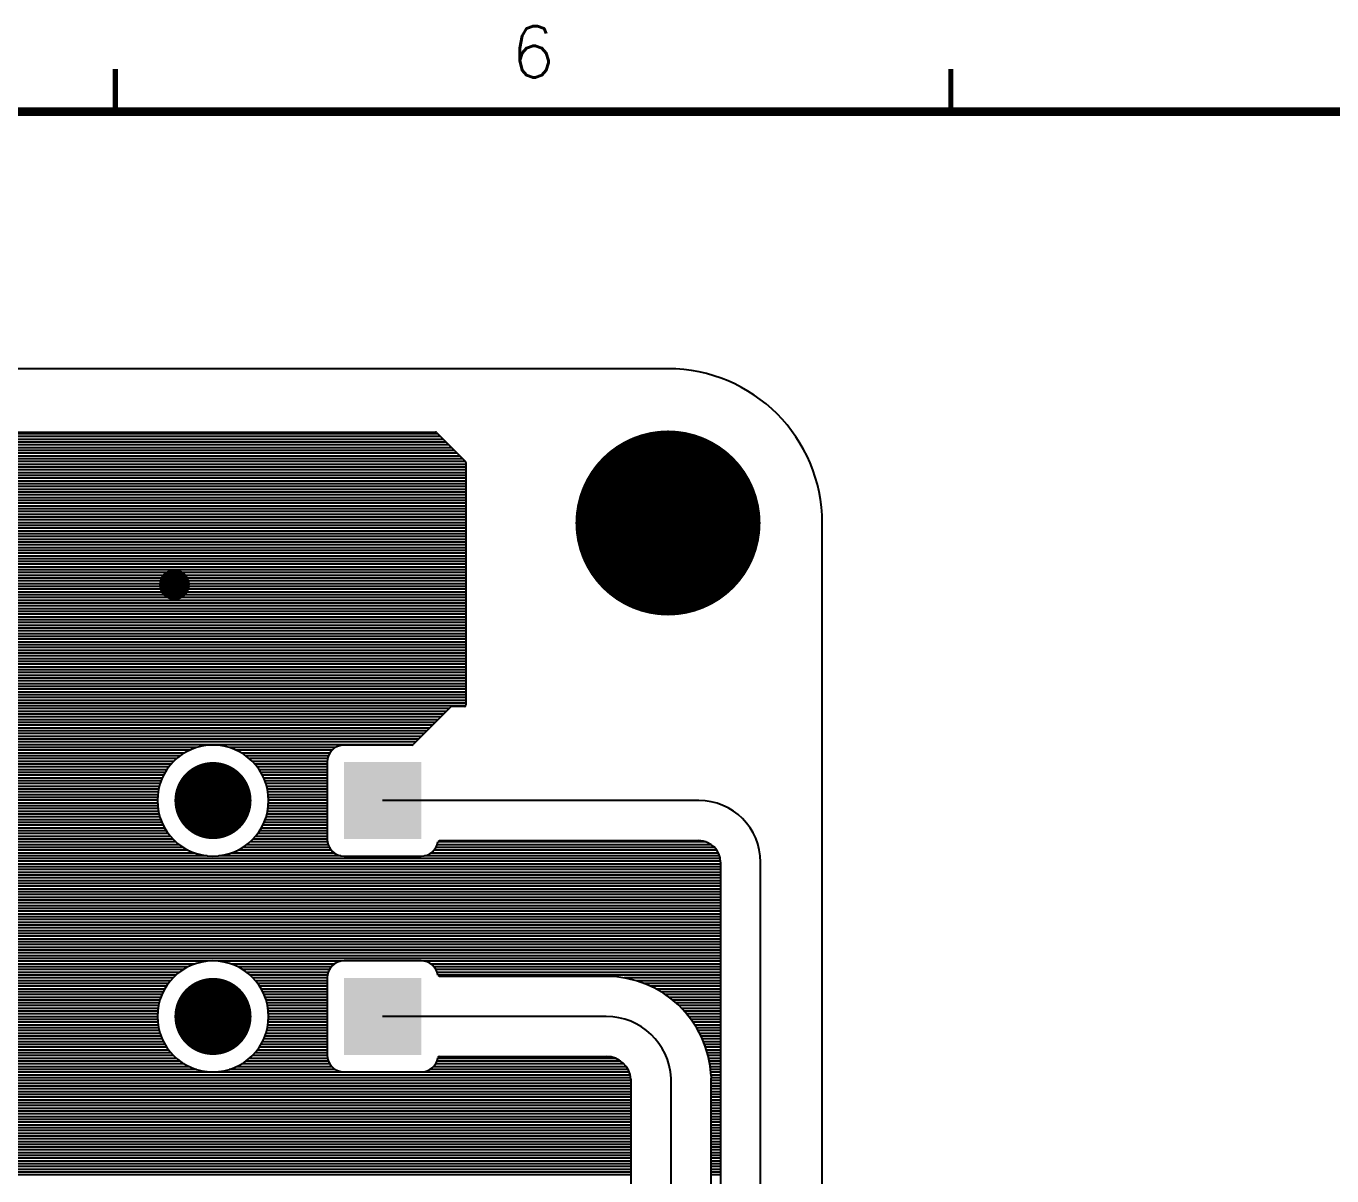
# Model space of a CAD drawing. Extents: x 295 to 953, y 10 to 290.
# Drawn here: x 730.5 to 806.7, y 222.9 to 290 of the extents above; entities that cross this region are included whole.
import ezdxf
from ezdxf.enums import TextEntityAlignment as Align

# ---------------------------------------------------------------- set-up
doc = ezdxf.new("R2010")
doc.units = 0
doc.header["$LTSCALE"] = 5
doc.header["$MEASUREMENT"] = 0
doc.layers.get('0').update_dxf_attribs({"linetype": 'CONTINUOUS', "lineweight": 25})
for name, color, linetype in [('BOTTOM_PHO', 2, 'CONTINUOUS'), ('문자', 4, 'CONTINUOUS'), ('테두리', 3, 'CONTINUOUS')]:
    doc.layers.add(name, color=color, linetype=linetype)
doc.styles.get("Standard").update_dxf_attribs({"font": 'simplex.shx'})

# ---------------------------------------------------------------- blocks, each defined once
blk = doc.blocks.new('C')
at = {"layer": '테두리'}
for points, const_width in [([(258.75, 287.5), (258.75, 285)], 0.3), ([(307.5, 287.5), (307.5, 285)], 0.3), ([(15, 285), (15, 15), (405, 15), (405, 285), (15, 285)], 0.5)]:
    blk.add_lwpolyline(points, dxfattribs=dict(at, const_width=const_width))
at = {"layer": '문자'}
blk.add_text('6', height=3, dxfattribs=at).set_placement((283.125, 288.5), align=Align.MIDDLE)

msp = doc.modelspace()

# ---------------------------------------------------------------- linework, layer by layer
for points, const_width in [([(770.678, 261, -1), (765.278, 261, -1)], 5.4), ([(739.628, 257.4, -1), (738.728, 257.4, -1)], 0.9), ([(742.553, 244.8, -1), (740.303, 244.8, -1)], 2.25), ([(742.553, 232.2, -1), (740.303, 232.2, -1)], 2.25)]:
    msp.add_lwpolyline(points, format="xyb", close=True, dxfattribs=dict(const_width=const_width))
for points in [[(749.078, 247.05), (749.078, 242.55), (753.578, 247.05), (753.578, 242.55)], [(749.078, 234.45), (749.078, 229.95), (753.578, 234.45), (753.578, 229.95)]]:
    msp.add_solid(points)
at = {"layer": 'BOTTOM_PHO', "color": 7}
for p, q in [((767.978, 270), (716.523, 270)), ((754.711, 266.039), (717.704, 266.039)), ((754.549, 266.201), (718.309, 266.201)), ((719.378, 266.31), (754.403, 266.31)), ((754.467, 266.284), (756.161, 264.589)), ((755.521, 265.229), (716.167, 265.229)), ((755.359, 265.391), (716.392, 265.391)), ((755.197, 265.553), (716.646, 265.553)), ((755.035, 265.715), (716.936, 265.715)), ((754.873, 265.877), (717.278, 265.877)), ((756.188, 264.419), (715.315, 264.419)), ((756.168, 264.581), (715.457, 264.581)), ((756.007, 264.743), (715.612, 264.743)), ((755.845, 264.905), (715.78, 264.905)), ((755.683, 265.067), (715.964, 265.067)), ((756.188, 264.525), (756.188, 250.38)), ((756.188, 263.771), (714.848, 263.771)), ((756.188, 263.933), (714.951, 263.933)), ((756.188, 264.095), (715.063, 264.095)), ((756.188, 264.257), (715.184, 264.257)), ((756.188, 262.961), (714.443, 262.961)), ((756.188, 263.123), (714.511, 263.123)), ((756.188, 263.285), (714.585, 263.285)), ((756.188, 263.447), (714.665, 263.447)), ((756.188, 263.609), (714.753, 263.609)), ((756.188, 262.151), (714.194, 262.151)), ((756.188, 262.313), (714.233, 262.313)), ((756.188, 262.475), (714.277, 262.475)), ((756.188, 262.637), (714.326, 262.637)), ((756.188, 262.799), (714.382, 262.799)), ((756.188, 261.341), (714.079, 261.341)), ((756.188, 261.503), (714.091, 261.503)), ((756.188, 261.665), (714.109, 261.665)), ((756.188, 261.827), (714.132, 261.827)), ((756.188, 261.989), (714.161, 261.989)), ((756.188, 260.693), (714.066, 260.693)), ((756.188, 260.855), (714.067, 260.855)), ((756.188, 261.017), (714.068, 261.017)), ((756.188, 261.179), (714.071, 261.179)), ((776.978, 81), (776.978, 261)), ((756.188, 259.883), (714.045, 259.883)), ((756.188, 260.045), (714.051, 260.045)), ((756.188, 260.207), (714.056, 260.207)), ((756.188, 260.369), (714.06, 260.369)), ((756.188, 260.531), (714.064, 260.531)), ((756.188, 259.073), (713.999, 259.073)), ((756.188, 259.235), (714.01, 259.235)), ((756.188, 259.397), (714.02, 259.397)), ((756.188, 259.559), (714.029, 259.559)), ((756.188, 259.721), (714.037, 259.721)), ((756.188, 258.425), (713.945, 258.425)), ((756.188, 258.587), (713.96, 258.587)), ((756.188, 258.749), (713.974, 258.749)), ((756.188, 258.911), (713.987, 258.911)), ((756.188, 257.615), (713.855, 257.615)), ((756.188, 257.777), (713.875, 257.777)), ((756.188, 257.939), (713.894, 257.939)), ((756.188, 258.101), (713.912, 258.101)), ((756.188, 258.263), (713.929, 258.263)), ((756.188, 256.805), (713.741, 256.805)), ((756.188, 256.967), (713.766, 256.967)), ((756.188, 257.129), (713.79, 257.129)), ((756.188, 257.291), (713.812, 257.291)), ((756.188, 257.453), (713.834, 257.453)), ((756.188, 256.157), (713.631, 256.157)), ((756.188, 256.319), (713.66, 256.319)), ((756.188, 256.481), (713.688, 256.481)), ((756.188, 256.643), (713.715, 256.643)), ((756.188, 255.347), (713.471, 255.347)), ((756.188, 255.509), (713.505, 255.509)), ((756.188, 255.671), (713.538, 255.671)), ((756.188, 255.833), (713.57, 255.833)), ((756.188, 255.995), (713.601, 255.995)), ((756.188, 254.537), (713.285, 254.537)), ((756.188, 254.699), (713.325, 254.699)), ((756.188, 254.861), (713.363, 254.861)), ((756.188, 255.023), (713.4, 255.023)), ((756.188, 255.185), (713.436, 255.185)), ((756.188, 253.727), (713.073, 253.727)), ((756.188, 253.889), (713.118, 253.889)), ((756.188, 254.051), (713.161, 254.051)), ((756.188, 254.213), (713.204, 254.213)), ((756.188, 254.375), (713.245, 254.375)), ((756.188, 253.079), (712.884, 253.079)), ((756.188, 253.241), (712.933, 253.241)), ((756.188, 253.403), (712.981, 253.403)), ((756.188, 253.565), (713.027, 253.565)), ((756.188, 252.269), (712.622, 252.269)), ((756.188, 252.431), (712.677, 252.431)), ((756.188, 252.593), (712.73, 252.593)), ((756.188, 252.755), (712.782, 252.755)), ((756.188, 252.917), (712.834, 252.917)), ((756.188, 251.459), (712.332, 251.459)), ((756.188, 251.621), (712.392, 251.621)), ((756.188, 251.783), (712.452, 251.783)), ((756.188, 251.945), (712.51, 251.945)), ((756.188, 252.107), (712.566, 252.107)), ((756.188, 250.811), (712.079, 250.811)), ((756.188, 250.973), (712.144, 250.973)), ((756.188, 251.135), (712.208, 251.135)), ((756.188, 251.297), (712.27, 251.297)), ((755.052, 250.001), (711.734, 250.001)), ((755.214, 250.163), (711.806, 250.163)), ((756.169, 250.325), (711.876, 250.325)), ((756.188, 250.487), (711.945, 250.487)), ((756.188, 250.649), (712.012, 250.649)), ((755.314, 250.264), (753.117, 248.066)), ((756.098, 250.29), (755.378, 250.29)), ((754.242, 249.191), (711.358, 249.191)), ((754.404, 249.353), (711.436, 249.353)), ((754.566, 249.515), (711.513, 249.515)), ((754.728, 249.677), (711.588, 249.677)), ((754.89, 249.839), (711.662, 249.839)), ((753.594, 248.543), (711.034, 248.543)), ((753.756, 248.705), (711.117, 248.705)), ((753.918, 248.867), (711.199, 248.867)), ((754.08, 249.029), (711.279, 249.029)), ((740.052, 247.733), (710.597, 247.733)), ((740.47, 247.895), (710.687, 247.895)), ((753.106, 248.057), (710.776, 248.057)), ((753.27, 248.219), (710.863, 248.219)), ((753.432, 248.381), (710.949, 248.381)), ((748.562, 247.895), (742.385, 247.895)), ((748.361, 247.733), (742.803, 247.733)), ((753.053, 248.04), (749.078, 248.04)), ((738.98, 246.923), (710.123, 246.923)), ((739.131, 247.085), (710.221, 247.085)), ((739.304, 247.247), (710.317, 247.247)), ((739.507, 247.409), (710.412, 247.409)), ((739.749, 247.571), (710.505, 247.571)), ((748.236, 247.571), (743.106, 247.571)), ((748.155, 247.409), (743.348, 247.409)), ((748.107, 247.247), (743.551, 247.247)), ((748.088, 247.085), (743.724, 247.085)), ((748.088, 246.923), (743.875, 246.923)), ((748.088, 247.05), (748.088, 242.55)), ((738.466, 246.113), (709.611, 246.113)), ((738.543, 246.275), (709.716, 246.275)), ((738.632, 246.437), (709.82, 246.437)), ((738.733, 246.599), (709.923, 246.599)), ((738.849, 246.761), (710.024, 246.761)), ((748.088, 246.761), (744.006, 246.761)), ((748.088, 246.599), (744.122, 246.599)), ((748.088, 246.437), (744.223, 246.437)), ((748.088, 246.275), (744.312, 246.275)), ((748.088, 246.113), (744.389, 246.113)), ((738.257, 245.465), (709.171, 245.465)), ((738.295, 245.627), (709.283, 245.627)), ((738.342, 245.789), (709.394, 245.789)), ((738.399, 245.951), (709.503, 245.951)), ((748.088, 245.951), (744.456, 245.951)), ((748.088, 245.789), (744.513, 245.789)), ((748.088, 245.627), (744.56, 245.627)), ((748.088, 245.465), (744.599, 245.465)), ((738.191, 244.655), (708.581, 244.655)), ((738.188, 244.817), (708.703, 244.817)), ((738.193, 244.979), (708.823, 244.979)), ((738.206, 245.141), (708.941, 245.141)), ((738.227, 245.303), (709.057, 245.303)), ((748.088, 245.303), (744.628, 245.303)), ((748.088, 245.141), (744.65, 245.141)), ((748.088, 244.979), (744.663, 244.979)), ((748.088, 244.655), (744.664, 244.655)), ((748.088, 244.817), (744.668, 244.817)), ((769.778, 244.8), (751.328, 244.8)), ((738.331, 243.845), (707.944, 243.845)), ((738.286, 244.007), (708.075, 244.007)), ((738.25, 244.169), (708.205, 244.169)), ((738.222, 244.331), (708.332, 244.331)), ((738.202, 244.493), (708.458, 244.493)), ((748.088, 243.845), (744.524, 243.845)), ((748.088, 244.007), (744.569, 244.007)), ((748.088, 244.169), (744.606, 244.169)), ((748.088, 244.331), (744.633, 244.331)), ((748.088, 244.493), (744.653, 244.493)), ((738.612, 243.197), (707.397, 243.197)), ((738.525, 243.359), (707.537, 243.359)), ((738.45, 243.521), (707.675, 243.521)), ((738.386, 243.683), (707.81, 243.683)), ((748.088, 243.197), (744.243, 243.197)), ((748.088, 243.359), (744.33, 243.359)), ((748.088, 243.521), (744.405, 243.521)), ((748.088, 243.683), (744.469, 243.683)), ((739.265, 242.387), (706.661, 242.387)), ((739.097, 242.549), (706.813, 242.549)), ((738.951, 242.711), (706.962, 242.711)), ((738.823, 242.873), (707.109, 242.873)), ((738.71, 243.035), (707.254, 243.035)), ((748.101, 242.387), (743.59, 242.387)), ((748.088, 242.549), (743.758, 242.549)), ((748.088, 242.711), (743.905, 242.711)), ((748.088, 242.873), (744.033, 242.873)), ((748.088, 243.035), (744.145, 243.035)), ((770.199, 242.387), (754.554, 242.387)), ((754.642, 242.46), (769.778, 242.46)), ((741.092, 241.577), (705.862, 241.577)), ((740.364, 241.739), (706.027, 241.739)), ((739.98, 241.901), (706.19, 241.901)), ((739.693, 242.063), (706.35, 242.063)), ((739.461, 242.225), (706.507, 242.225)), ((748.893, 241.577), (741.763, 241.577)), ((748.509, 241.739), (742.491, 241.739)), ((748.33, 241.901), (742.875, 241.901)), ((748.215, 242.063), (743.162, 242.063)), ((748.142, 242.225), (743.395, 242.225)), ((749.078, 241.56), (753.578, 241.56)), ((770.98, 241.577), (753.762, 241.577)), ((770.916, 241.739), (754.146, 241.739)), ((770.824, 241.901), (754.326, 241.901)), ((770.695, 242.063), (754.44, 242.063)), ((770.51, 242.225), (754.513, 242.225)), ((771.038, 240.767), (704.992, 240.767)), ((771.038, 240.929), (705.172, 240.929)), ((771.038, 241.091), (705.349, 241.091)), ((771.036, 241.253), (705.523, 241.253)), ((771.019, 241.415), (705.694, 241.415)), ((771.038, 241.2), (771.038, 104.4)), ((773.378, 104.4), (773.378, 241.2)), ((771.038, 240.119), (704.236, 240.119)), ((771.038, 240.281), (704.431, 240.281)), ((771.038, 240.443), (704.621, 240.443)), ((771.038, 240.605), (704.808, 240.605)), ((771.038, 239.309), (703.207, 239.309)), ((771.038, 239.471), (703.421, 239.471)), ((771.038, 239.633), (703.631, 239.633)), ((771.038, 239.795), (703.837, 239.795)), ((771.038, 239.957), (704.039, 239.957)), ((771.038, 238.499), (702.064, 238.499)), ((771.038, 238.661), (702.303, 238.661)), ((771.038, 238.823), (702.536, 238.823)), ((771.038, 238.985), (702.764, 238.985)), ((771.038, 239.147), (702.988, 239.147)), ((771.038, 237.851), (701.049, 237.851)), ((771.038, 238.013), (701.312, 238.013)), ((771.038, 238.175), (701.569, 238.175)), ((771.038, 238.337), (701.819, 238.337)), ((771.038, 237.041), (699.621, 237.041)), ((771.038, 237.203), (699.923, 237.203)), ((771.038, 237.365), (700.217, 237.365)), ((771.038, 237.527), (700.502, 237.527)), ((771.038, 237.689), (700.779, 237.689)), ((771.038, 236.231), (697.95, 236.231)), ((771.038, 236.393), (698.308, 236.393)), ((771.038, 236.555), (698.654, 236.555)), ((771.038, 236.717), (698.987, 236.717)), ((771.038, 236.879), (699.309, 236.879)), ((771.038, 235.583), (696.351, 235.583)), ((771.038, 235.745), (696.779, 235.745)), ((771.038, 235.907), (697.187, 235.907)), ((771.038, 236.069), (697.576, 236.069)), ((753.578, 235.44), (749.078, 235.44)), ((739.459, 234.773), (693.762, 234.773)), ((739.691, 234.935), (694.36, 234.935)), ((739.977, 235.097), (694.91, 235.097)), ((740.361, 235.259), (695.421, 235.259)), ((741.081, 235.421), (695.9, 235.421)), ((748.887, 235.421), (741.774, 235.421)), ((748.507, 235.259), (742.494, 235.259)), ((748.329, 235.097), (742.878, 235.097)), ((748.215, 234.935), (743.164, 234.935)), ((748.142, 234.773), (743.396, 234.773)), ((771.038, 235.421), (753.769, 235.421)), ((771.038, 235.259), (754.148, 235.259)), ((771.038, 235.097), (754.327, 235.097)), ((771.038, 234.935), (754.44, 234.935)), ((771.038, 234.773), (754.513, 234.773)), ((738.709, 233.963), (688.678, 233.963)), ((738.822, 234.125), (690.387, 234.125)), ((738.95, 234.287), (691.484, 234.287)), ((739.096, 234.449), (692.357, 234.449)), ((739.264, 234.611), (693.102, 234.611)), ((748.101, 234.611), (743.592, 234.611)), ((748.088, 234.449), (743.759, 234.449)), ((748.088, 234.287), (743.906, 234.287)), ((748.088, 234.125), (744.033, 234.125)), ((748.088, 233.963), (744.146, 233.963)), ((748.088, 234.45), (748.088, 229.95)), ((771.038, 234.611), (754.554, 234.611)), ((764.378, 234.54), (754.642, 234.54)), ((771.038, 234.449), (765.427, 234.449)), ((771.038, 234.287), (766.118, 234.287)), ((771.038, 234.125), (766.593, 234.125)), ((771.038, 233.963), (766.972, 233.963)), ((738.611, 233.801), (657.113, 233.801)), ((738.525, 233.639), (657.458, 233.639)), ((738.45, 233.477), (657.778, 233.477)), ((738.386, 233.315), (658.077, 233.315)), ((738.331, 233.153), (658.357, 233.153)), ((748.088, 233.801), (744.244, 233.801)), ((748.088, 233.639), (744.33, 233.639)), ((748.088, 233.477), (744.405, 233.477)), ((748.088, 233.315), (744.47, 233.315)), ((748.088, 233.153), (744.524, 233.153)), ((771.038, 233.801), (767.293, 233.801)), ((771.038, 233.639), (767.574, 233.639)), ((771.038, 233.477), (767.825, 233.477)), ((771.038, 233.315), (768.052, 233.315)), ((771.038, 233.153), (768.259, 233.153)), ((738.286, 232.991), (658.622, 232.991)), ((738.249, 232.829), (658.872, 232.829)), ((738.221, 232.667), (659.11, 232.667)), ((738.202, 232.505), (659.337, 232.505)), ((748.088, 232.991), (744.569, 232.991)), ((748.088, 232.829), (744.606, 232.829)), ((748.088, 232.667), (744.634, 232.667)), ((748.088, 232.505), (744.653, 232.505)), ((771.038, 232.991), (768.448, 232.991)), ((771.038, 232.829), (768.623, 232.829)), ((771.038, 232.667), (768.786, 232.667)), ((771.038, 232.505), (768.936, 232.505)), ((738.191, 232.343), (659.554, 232.343)), ((738.188, 232.181), (659.761, 232.181)), ((738.193, 232.019), (659.959, 232.019)), ((738.206, 231.857), (660.149, 231.857)), ((738.227, 231.695), (660.332, 231.695)), ((748.088, 231.695), (744.628, 231.695)), ((748.088, 231.857), (744.649, 231.857)), ((748.088, 232.019), (744.663, 232.019)), ((748.088, 232.343), (744.664, 232.343)), ((748.088, 232.181), (744.668, 232.181)), ((764.378, 232.2), (751.328, 232.2)), ((771.038, 232.343), (769.077, 232.343)), ((771.038, 232.181), (769.207, 232.181)), ((771.038, 232.019), (769.329, 232.019)), ((771.038, 231.857), (769.443, 231.857)), ((771.038, 231.695), (769.55, 231.695)), ((738.257, 231.533), (660.508, 231.533)), ((738.295, 231.371), (660.677, 231.371)), ((738.343, 231.209), (660.84, 231.209)), ((738.399, 231.047), (660.998, 231.047)), ((738.466, 230.885), (661.149, 230.885)), ((748.088, 230.885), (744.389, 230.885)), ((748.088, 231.047), (744.456, 231.047)), ((748.088, 231.209), (744.512, 231.209)), ((748.088, 231.371), (744.56, 231.371)), ((748.088, 231.533), (744.598, 231.533)), ((771.038, 231.533), (769.649, 231.533)), ((771.038, 231.371), (769.742, 231.371)), ((771.038, 231.209), (769.828, 231.209)), ((771.038, 231.047), (769.908, 231.047)), ((771.038, 230.885), (769.982, 230.885)), ((738.544, 230.723), (661.295, 230.723)), ((738.632, 230.561), (661.437, 230.561)), ((738.734, 230.399), (661.573, 230.399)), ((738.85, 230.237), (661.705, 230.237)), ((748.088, 230.237), (744.006, 230.237)), ((748.088, 230.399), (744.121, 230.399)), ((748.088, 230.561), (744.223, 230.561)), ((748.088, 230.723), (744.312, 230.723)), ((771.038, 230.723), (770.051, 230.723)), ((771.038, 230.561), (770.114, 230.561)), ((771.038, 230.399), (770.172, 230.399)), ((771.038, 230.237), (770.225, 230.237)), ((738.981, 230.075), (661.832, 230.075)), ((739.132, 229.913), (661.955, 229.913)), ((739.306, 229.751), (662.074, 229.751)), ((739.509, 229.589), (662.189, 229.589)), ((739.751, 229.427), (662.301, 229.427)), ((748.237, 229.427), (743.104, 229.427)), ((748.156, 229.589), (743.347, 229.589)), ((748.108, 229.751), (743.549, 229.751)), ((748.088, 229.913), (743.723, 229.913)), ((748.088, 230.075), (743.874, 230.075)), ((765.408, 229.427), (754.418, 229.427)), ((765.219, 229.589), (754.5, 229.589)), ((764.927, 229.751), (754.547, 229.751)), ((754.642, 229.86), (764.378, 229.86)), ((771.038, 230.075), (770.273, 230.075)), ((771.038, 229.913), (770.316, 229.913)), ((771.038, 229.751), (770.355, 229.751)), ((771.038, 229.589), (770.389, 229.589)), ((771.038, 229.427), (770.418, 229.427)), ((740.054, 229.265), (662.408, 229.265)), ((740.474, 229.103), (662.512, 229.103)), ((765.723, 228.941), (662.612, 228.941)), ((765.775, 228.779), (662.709, 228.779)), ((765.808, 228.617), (662.803, 228.617)), ((748.564, 229.103), (742.381, 229.103)), ((748.362, 229.265), (742.801, 229.265)), ((749.078, 228.96), (753.578, 228.96)), ((765.648, 229.103), (754.091, 229.103)), ((765.546, 229.265), (754.293, 229.265)), ((768.158, 110.7), (768.158, 228.6)), ((771.038, 229.265), (770.443, 229.265)), ((771.038, 229.103), (770.463, 229.103)), ((771.038, 228.941), (770.479, 228.941)), ((771.038, 228.779), (770.491, 228.779)), ((770.495, 228.714), (770.498, 228.6)), ((771.038, 228.617), (770.498, 228.617)), ((770.498, 110.7), (770.498, 228.6)), ((765.818, 228.455), (662.893, 228.455)), ((765.818, 228.293), (662.981, 228.293)), ((765.818, 228.131), (663.065, 228.131)), ((765.818, 227.969), (663.146, 227.969)), ((765.817, 228.533), (765.818, 228.526)), ((765.818, 228.526), (765.818, 110.7)), ((771.038, 228.455), (770.498, 228.455)), ((771.038, 228.293), (770.498, 228.293)), ((771.038, 228.131), (770.498, 228.131)), ((771.038, 227.969), (770.498, 227.969)), ((765.818, 227.807), (663.225, 227.807)), ((765.818, 227.645), (663.3, 227.645)), ((765.818, 227.483), (663.373, 227.483)), ((765.818, 227.321), (663.443, 227.321)), ((765.818, 227.159), (663.51, 227.159)), ((771.038, 227.807), (770.498, 227.807)), ((771.038, 227.645), (770.498, 227.645)), ((771.038, 227.483), (770.498, 227.483)), ((771.038, 227.321), (770.498, 227.321)), ((771.038, 227.159), (770.498, 227.159)), ((765.818, 226.997), (663.575, 226.997)), ((765.818, 226.835), (663.637, 226.835)), ((765.818, 226.673), (663.696, 226.673)), ((765.818, 226.511), (663.753, 226.511)), ((765.818, 226.349), (663.807, 226.349)), ((771.038, 226.997), (770.498, 226.997)), ((771.038, 226.835), (770.498, 226.835)), ((771.038, 226.673), (770.498, 226.673)), ((771.038, 226.511), (770.498, 226.511)), ((771.038, 226.349), (770.498, 226.349)), ((765.818, 226.187), (663.859, 226.187)), ((765.818, 226.025), (663.908, 226.025)), ((765.818, 225.863), (663.956, 225.863)), ((765.818, 225.701), (664, 225.701)), ((765.818, 225.539), (664.043, 225.539)), ((771.038, 226.187), (770.498, 226.187)), ((771.038, 226.025), (770.498, 226.025)), ((771.038, 225.863), (770.498, 225.863)), ((771.038, 225.701), (770.498, 225.701)), ((771.038, 225.539), (770.498, 225.539)), ((765.818, 225.377), (664.083, 225.377)), ((765.818, 225.215), (664.12, 225.215)), ((765.818, 225.053), (664.156, 225.053)), ((765.818, 224.891), (664.189, 224.891)), ((771.038, 225.377), (770.498, 225.377)), ((771.038, 225.215), (770.498, 225.215)), ((771.038, 225.053), (770.498, 225.053)), ((771.038, 224.891), (770.498, 224.891)), ((765.818, 224.729), (664.22, 224.729)), ((765.818, 224.567), (664.249, 224.567)), ((765.818, 224.405), (664.275, 224.405)), ((765.818, 224.243), (664.299, 224.243)), ((765.818, 224.081), (664.322, 224.081)), ((771.038, 224.729), (770.498, 224.729)), ((771.038, 224.567), (770.498, 224.567)), ((771.038, 224.405), (770.498, 224.405)), ((771.038, 224.243), (770.498, 224.243)), ((771.038, 224.081), (770.498, 224.081)), ((765.818, 223.919), (664.342, 223.919)), ((765.818, 223.757), (664.359, 223.757)), ((765.818, 223.595), (664.375, 223.595)), ((765.818, 223.433), (664.389, 223.433)), ((765.818, 223.271), (664.4, 223.271)), ((771.038, 223.919), (770.498, 223.919)), ((771.038, 223.757), (770.498, 223.757)), ((771.038, 223.595), (770.498, 223.595)), ((771.038, 223.433), (770.498, 223.433)), ((771.038, 223.271), (770.498, 223.271)), ((765.818, 223.109), (664.409, 223.109)), ((765.818, 222.947), (664.416, 222.947)), ((771.038, 223.109), (770.498, 223.109)), ((771.038, 222.947), (770.498, 222.947))]:
    msp.add_line(p, q, dxfattribs=at)
for centre, radius, start, end in [((767.978, 261), 9, 360, 90), ((754.403, 266.22), 0.09, 44.99772, 89.99933), ((756.098, 264.525), 0.09, 0.00066, 44.99256), ((755.378, 250.2), 0.09, 90.00424, 135.00519), ((756.098, 250.38), 0.09, 270, 0), ((741.428, 244.8), 3.24, 0, 180), ((741.428, 244.8), 3.24, 0, 180), ((749.078, 247.05), 0.99, 90, 180), ((753.053, 248.13), 0.09, 270.00066, 314.99256), ((741.428, 244.8), 3.24, 180, 0), ((741.428, 244.8), 3.24, 180, 0), ((769.778, 241.2), 3.6, 360, 90), ((749.078, 242.55), 0.99, 180, 270), ((753.578, 242.55), 0.99, 270.0003, 350.40617), ((754.642, 242.37), 0.09, 89.99969, 170.39796), ((769.778, 241.2), 1.26, 360, 90), ((741.428, 232.2), 3.24, 0, 180), ((741.428, 232.2), 3.24, 0, 180), ((749.078, 234.45), 0.99, 90, 180), ((753.578, 234.45), 0.99, 9.59392, 89.99961), ((754.642, 234.63), 0.09, 189.60204, 270.00031), ((764.378, 228.415), 6.125, 2.79445, 90.00007), ((741.428, 232.2), 3.24, 180, 0), ((741.428, 232.2), 3.24, 180, 0), ((764.378, 228.415), 3.784, 2.79436, 90), ((749.078, 229.95), 0.99, 180, 270), ((753.578, 229.95), 0.99, 270.0003, 350.40617), ((754.642, 229.77), 0.09, 89.99969, 170.39796), ((764.378, 228.415), 1.444, 4.67199, 90.00016)]:
    msp.add_arc(centre, radius, start, end, dxfattribs=at)

# ---------------------------------------------------------------- block references
msp.add_blockref('C', (476.978, 0))

doc.saveas('drawing.dxf')
